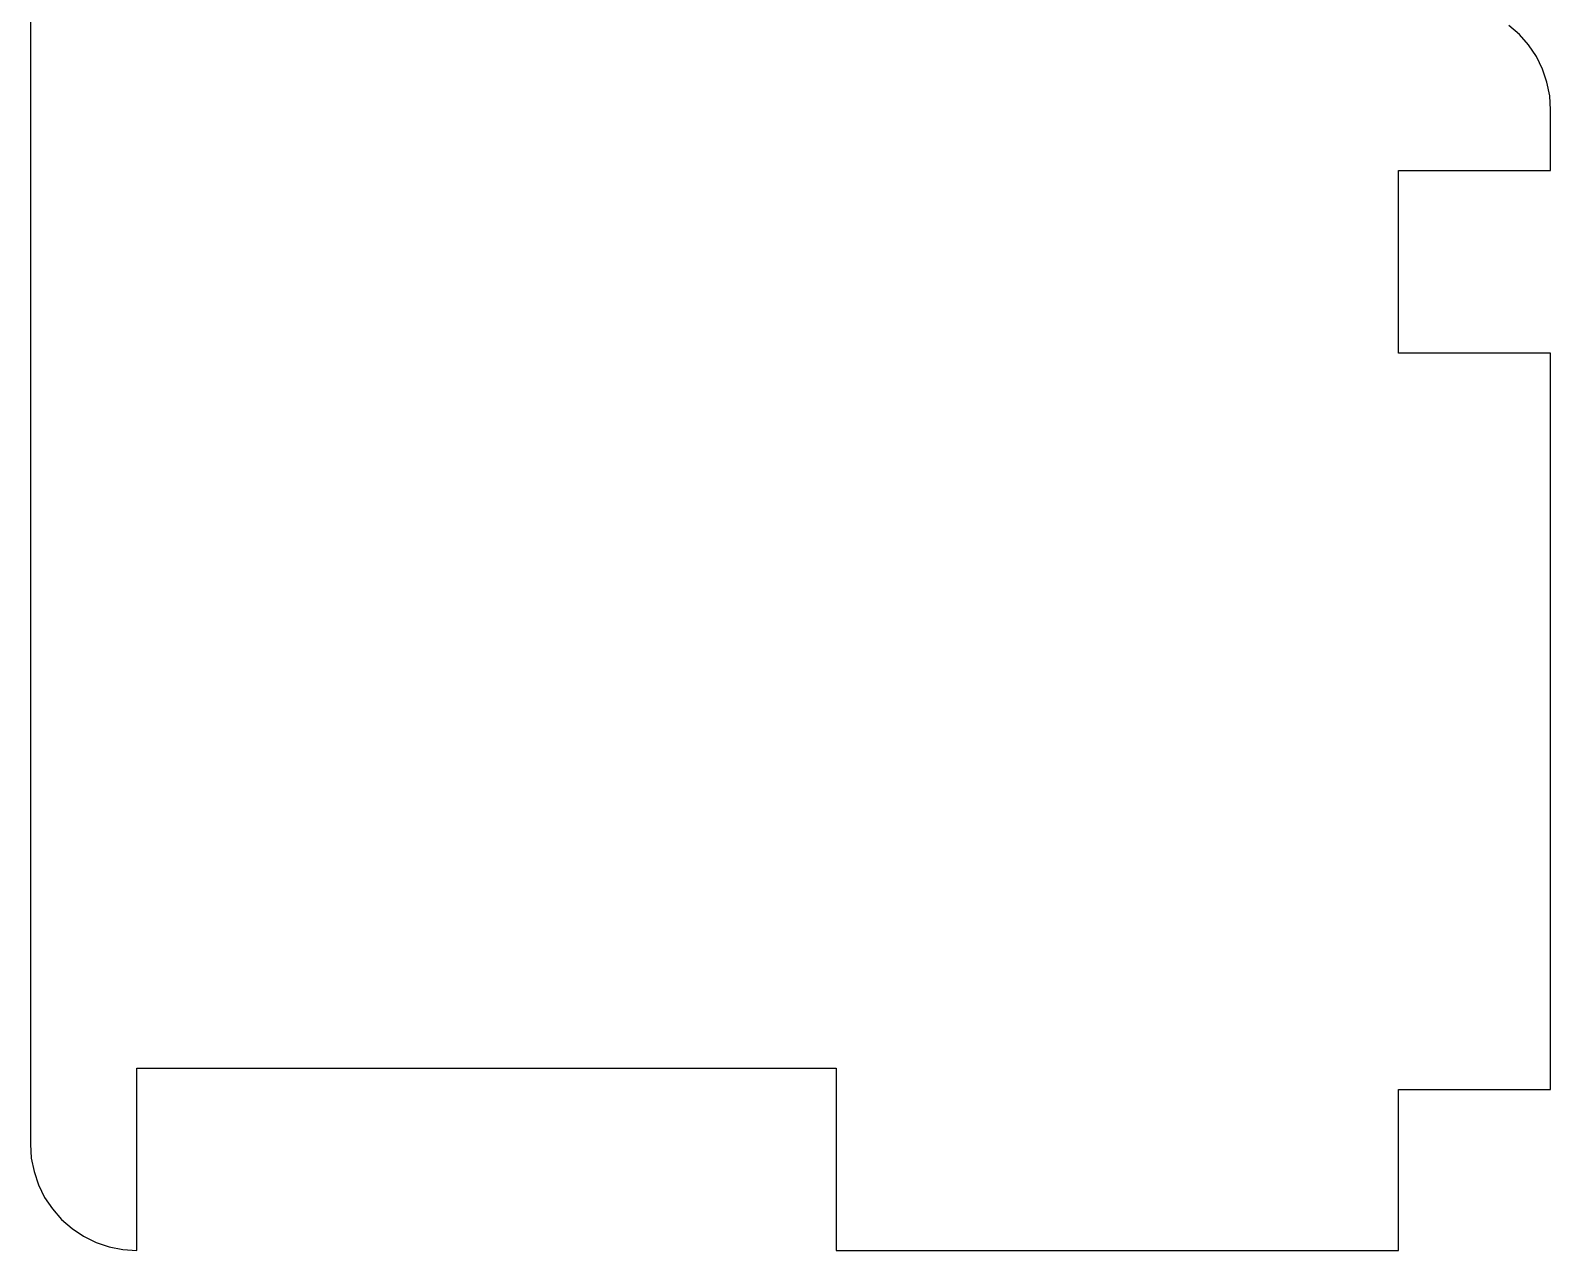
# Model space of a CAD drawing. Extents: x 3 to 288, y 3 to 208.
# Drawn here: x 221.7 to 271.7, y 26.8 to 66.9 of the extents above; entities that cross this region are included whole.
import ezdxf

# ---------------------------------------------------------------- set-up
doc = ezdxf.new("R2010")
doc.units = 0
doc.layers.add('Layer_1', color=7, linetype='CONTINUOUS')

msp = doc.modelspace()

# ---------------------------------------------------------------- linework, layer by layer
at = {"layer": 'Layer_1', "color": 7}
for p, q in [((221.662789, 84.305664), (221.662789, 30.305307)), ((270.638236, 66.780531), (270.29401, 67.082393)), ((270.940101, 66.436321), (270.638236, 66.780531)), ((271.19444, 66.055657), (270.940101, 66.436321)), ((271.396934, 65.645049), (271.19444, 66.055657)), ((271.544085, 65.211525), (271.396934, 65.645049)), ((271.63338, 64.762498), (271.544085, 65.211525)), ((271.663295, 64.305656), (271.63338, 64.762498)), ((271.663295, 62.305265), (271.663295, 64.305656)), ((266.663291, 56.305263), (266.663291, 62.305265)), ((266.663291, 62.305265), (271.663295, 62.305265)), ((271.663295, 56.305545), (266.663291, 56.305263)), ((271.663295, 32.105546), (271.663295, 56.305545)), ((225.162739, 32.805265), (233.162723, 32.805547)), ((225.162739, 29.805265), (225.162739, 32.805265)), ((233.162723, 32.805547), (240.162738, 32.805547)), ((240.162738, 32.805547), (248.162722, 32.805547)), ((248.162722, 32.805547), (248.162722, 26.805156)), ((266.662724, 26.805156), (266.663289, 32.105546)), ((266.663289, 32.105546), (271.663295, 32.105546)), ((221.662789, 30.305307), (221.692676, 29.848445)), ((221.692676, 29.848445), (221.781999, 29.39943)), ((225.162739, 26.805269), (225.162739, 29.805265)), ((221.781999, 29.39943), (221.92915, 28.965908)), ((221.92915, 28.965908), (222.131644, 28.555303)), ((222.131644, 28.555303), (222.386011, 28.174642)), ((222.386011, 28.174642), (222.687848, 27.830415)), ((222.687848, 27.830415), (223.032074, 27.528548)), ((223.032074, 27.528548), (223.412736, 27.274209)), ((223.412736, 27.274209), (223.823341, 27.071715)), ((223.823341, 27.071715), (224.256862, 26.924564)), ((224.256862, 26.924564), (224.705878, 26.835241)), ((224.705878, 26.835241), (225.162739, 26.805269)), ((248.162722, 26.805156), (266.662724, 26.805156))]:
    msp.add_line(p, q, dxfattribs=at)

doc.saveas('drawing.dxf')
